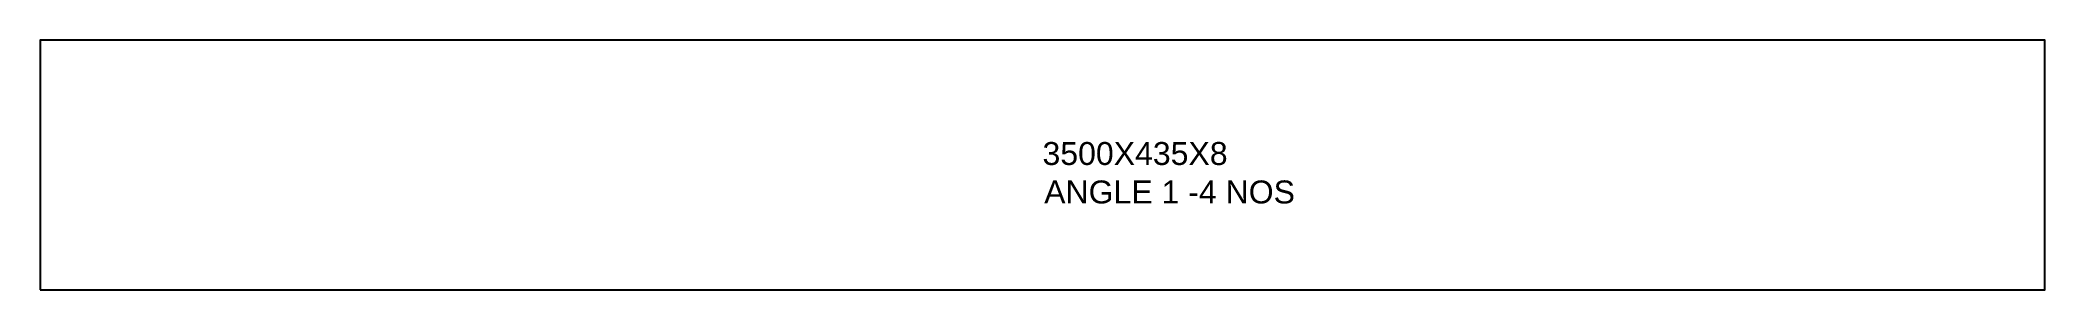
# Model space of a CAD drawing. Header units: millimetres. Extents: x 1026 to 4526, y 2659 to 3094.
import ezdxf

# ---------------------------------------------------------------- set-up
doc = ezdxf.new("R2010")
doc.units = ezdxf.units.MM
doc.styles.get("Standard").update_dxf_attribs({"font": 'arial.ttf', "height": 40})

msp = doc.modelspace()

# ---------------------------------------------------------------- linework, layer by layer
msp.add_lwpolyline([(1025.8, 2659.5), (4525.8, 2659.5), (4525.8, 3094.5), (1025.8, 3094.5)], close=True)

# ---------------------------------------------------------------- texts
for s, p in [('3500X435X8', (2775.8, 2877)), ('ANGLE 1 -4 NOS', (2778.7, 2810))]:
    msp.add_text(s, height=40).set_placement(p)

doc.saveas('drawing.dxf')
